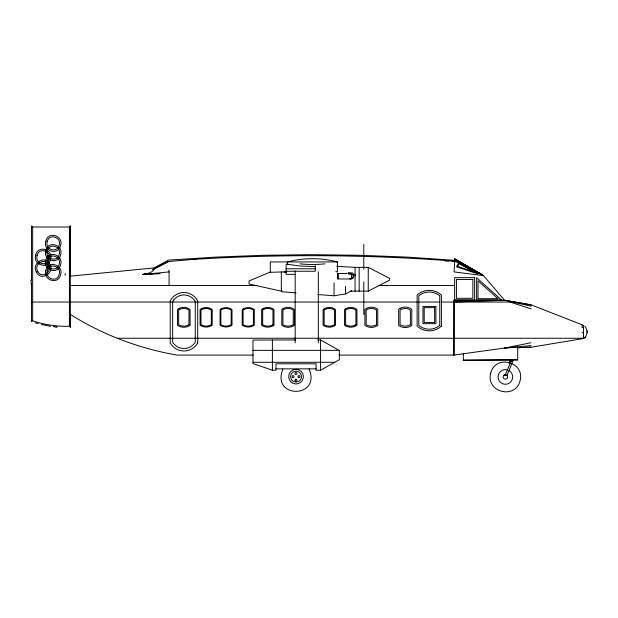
<?xml version="1.0" encoding="UTF-8"?>
<svg xmlns="http://www.w3.org/2000/svg" width="618" height="618" viewBox="0 0 618 618"><rect width="100%" height="100%" fill="white"/><g stroke="black" fill="none" stroke-linecap="round" stroke-linejoin="round"><path stroke-width="0.93" d="M580.596 338.842L580.596 338.309M582.11 324.944L582.102 327.54L583.539 327.849L583.546 325.377M587.092 332.631L587.1 331.263M339.081 355.087L453.859 355.087L454.037 300.078L504.558 300.24L531.132 304.836L583.577 325.392L583.531 338.455L583.523 332.662L582.086 332.708M349.958 278.363L350.383 279.035M587.1 331.009L587.077 332.268M454.84 260.371L407.192 257.096L359.39 255.273L311.565 254.67L263.731 255.273L215.929 257.096L168.266 260.116L154.291 267.88M154.732 268.482C152.731 272.824 147.231 273.689 142.851 274.485L145.4 273.195M65.044 275.358L65.299 273.542M352.615 278.278L353.72 276.292M587.061 333.079L585.872 336.362L584.806 337.606M282.843 369.139C270.985 398.911 321.391 398.564 309.124 368.954M505.246 375.08L511.356 360.611M458.595 263.059L456.486 266.791L477.768 273.797L461.507 264.535M353.21 277.675L353.589 277.003M508.761 362.797L510.792 359.622M509.394 363.361L512.106 359.537M511.959 359.653L511.959 360.649M70.552 314.23L70.552 327.355L69.417 326.242L69.417 227.015L70.552 225.879L70.552 276.439M349.858 278.37C349.85 280.085 352.646 278.339 353.21 277.66M349.278 273.905L349.927 273.55C351.789 274.346 352.09 277.559 350.73 278.942M346.211 273.55L337.799 273.55L337.83 278.934L348.544 279.035M337.93 279.035L338.27 276.308L337.799 273.55M69.417 326.242A103.515 103.515 0 0 1 32.669 320.788L31.533 321.615L31.533 283.114M152.19 269.757L168.366 261.576L154.539 268.598L168.366 261.576L192.113 259.483A1885.394 1885.394 0 0 1 454.786 261.144L483.539 275.643L503.886 299.452M345.91 273.782L347.077 273.063M36.462 272.214C31.109 263.677 45.052 254.353 49.749 264.041C55.102 272.577 41.151 281.901 36.462 272.214L37.721 271.441C33.372 264.519 44.689 256.957 48.49 264.813C52.831 271.735 41.522 279.29 37.721 271.441M295.52 339.954L252.978 340.039L252.978 363.538L272.391 370.236L275.976 370.236L275.976 363.793L316.092 363.793L316.092 370.236L320.564 370.236L339.336 359.691L339.336 350.491M352.608 278.224L349.95 279.019M155.914 267.362L160.047 265.184M350.275 291.14L368.243 291.14L389.603 280.155L389.603 278.339L368.243 267.355L355.064 267.355L336.833 266.343M353.735 276.339L352.639 274.353L353.936 273.704L355.435 275.69M317.884 294.539L334.044 295.783L345.547 293.921L351.681 290.792M269.989 272.136L249.085 280.958L249.085 284.017L281.314 291.14L281.314 271.966L286.682 271.966M512.639 360.835L513.141 359.97M511.55 359.722L511.974 359.583M348.112 273.928L349.997 273.542L352.646 274.384M530.993 342.743L504.404 348.065L453.859 355.087M583.531 338.51L530.978 347.254L517.691 347.656L530.978 347.154M503.94 375.42L505.315 375.226M517.691 347.246L504.404 348.065L530.986 345.616M348.436 272.6L352.747 273.001M70.043 276.2L155.968 267.718M160.186 273.743L142.851 274.485L169.085 271.889L168.907 270.066M142.851 274.485L152.492 274.029M270.29 272.314L281.314 271.966M454.037 302.04L504.558 300.24L531.132 304.937M315.28 266.605L299.962 266.01L286.095 264.087L286.095 274.346L295.512 274.346M463.33 359.985L517.691 359.73M31.533 280.248L31.533 225.879L32.669 227.015L69.417 227.015M335.759 271.588L337.389 271.966L337.389 261.939L270.29 261.939L270.29 272.561M286.095 268.784L315.28 268.784M286.095 271.256L315.28 271.256L315.28 265.763M286.698 272.121L284.071 271.951M69.942 285.493L257.652 285.493M378.95 285.493L454.037 285.493M31.533 302.04L417.127 302.04M418.78 302.04L439.753 302.04M441.406 302.04L514.948 302.04M117.35 338.247L583.848 338.247M317.675 339.954L320.564 339.954L339.081 350.352L252.978 350.352M253.241 355.087L177.042 355.087C139.166 348.552 102.503 334.755 69.996 314.207M252.978 362.279L334.732 362.279M275.976 368.853L316.092 368.853M192.113 259.483L195.96 259.506M445.169 261.082L449.016 261.105M451.905 261.12L454.786 261.144L454.037 271.889L483.539 275.643L454.755 258.826L454.778 260.433M296.022 292.847L281.769 291.75L281.769 290.174M349.997 273.573L350.97 273.666M349.054 278.687C351.518 279.645 355.165 276.509 352.445 274.446M53.774 326.505L56.895 326.822M53.751 326.713L56.879 327.038M352.639 274.361L354.856 274.616M50.63 326.304L41.367 324.496M512.6 302.04L531.125 306.18M35.296 322.835L38.316 323.708M477.243 273.627L477.76 273.789M510.082 302.04L531.117 308.876M512.623 361.167L511.14 360.572L512.747 361.244L506.86 375.736L506.412 375.551M454.771 259.854L483.539 275.643L454.755 258.888M454.763 259.406L483.539 275.643L454.755 259.081M584.837 326.258L585.903 327.517L587.069 330.815M349.023 273.635L349.108 274.068M504.782 374.755A2.271 2.271 0 0 0 503.786 378.564A2.271 2.271 0 0 0 507.587 377.521A2.271 2.271 0 0 0 504.782 374.755L504.852 375.296M30.9 280.07L31.433 285.493M517.691 346.984L517.691 359.985L463.33 360.433L463.33 353.79M454.037 300.078L454.037 355.087M368.243 267.355L368.243 291.14M363.793 244.419L363.793 269.263M363.793 281.901L363.793 314.593M359.166 267.355L359.166 291.14M355.064 267.355L355.064 291.14M345.547 286.435L345.547 293.921M334.044 282.967L334.044 295.783M320.564 339.954L320.564 370.236M318.316 271.765L318.316 342.812M295.172 270.823L295.172 342.812M287.579 264.087L287.579 261.939A96.995 96.995 0 0 1 337.389 261.939M272.391 339.954L272.391 370.236M169.085 271.889L169.085 285.493M70.336 226.095L70.336 327.146M32.669 227.015L32.669 320.788M324.998 263.847A123.021 123.021 0 0 1 299.962 263.847M509.008 370.568A7.331 7.331 0 0 1 509.634 382.928A7.331 7.331 0 0 1 498.17 378.27A7.331 7.331 0 0 1 507.231 369.85M490.7 373.118C485.532 392.136 515.296 399.892 520.07 380.773C525.23 361.754 495.474 354.006 490.7 373.118M35.759 254.979C32.383 264.743 48.297 269.981 50.452 259.444C53.82 249.672 37.914 244.434 35.759 254.979M37.15 255.396C34.415 263.322 47.316 267.563 49.061 259.019C51.796 251.093 38.895 246.852 37.15 255.396M45.871 241.128C42.495 250.9 58.409 256.138 60.564 245.593C63.932 235.829 48.026 230.591 45.871 241.128M45.871 250.398C42.495 260.17 58.409 265.4 60.564 254.863C63.932 245.099 48.026 239.861 45.871 250.398M47.262 241.553C44.527 249.479 57.428 253.72 59.173 245.176C61.908 237.25 49.007 233.009 47.262 241.553M45.871 260.255C42.495 270.02 58.409 275.257 60.564 264.72C63.932 254.948 48.026 249.718 45.871 260.255M47.262 250.823C44.527 258.741 57.428 262.99 59.173 254.446C61.908 246.52 49.007 242.279 47.262 250.823M45.871 270.305C42.495 280.078 58.409 285.307 60.564 274.771C63.932 265.006 48.026 259.769 45.871 270.305M47.262 260.672C44.527 268.598 57.428 272.839 59.173 264.295C61.908 256.377 49.007 252.129 47.262 260.672M47.262 270.73C44.573 278.556 57.366 283.183 59.166 274.415C61.993 266.52 49.023 262.125 47.262 270.73M459.159 263.562L457.552 266.42L473.674 271.804L459.159 263.562M173.673 300.039L172.661 301.654L172.661 342.202L173.689 343.685A13.333 13.333 0 0 0 194.245 343.685L195.265 342.202L195.265 301.654L194.261 300.039A12.939 12.939 0 0 0 173.673 300.039M439.753 325.3L438.718 326.149A16.184 16.184 0 0 1 419.815 326.149L418.78 325.3L418.78 295.783L419.807 294.971A16.647 16.647 0 0 1 438.726 294.971L439.753 295.783L439.753 325.3M584.999 337.281L583.531 338.293L584.999 337.297M178.896 308.583L177.544 309.433L177.544 325.408L178.981 326.173A11.232 11.232 0 0 0 188.652 326.173L190.081 325.408L190.081 309.433L188.737 308.583A10.089 10.089 0 0 0 178.896 308.583M201.329 308.768L200.093 309.548L200.093 325.277L201.398 325.98A11.016 11.016 0 0 0 210.892 325.98L212.198 325.277L212.198 309.548L210.962 308.768A9.873 9.873 0 0 0 201.329 308.768M221.259 308.853L220.07 309.595L220.07 325.222L221.329 325.895A10.923 10.923 0 0 0 230.738 325.895L231.997 325.222L231.997 309.595L230.808 308.853A9.78 9.78 0 0 0 221.259 308.853M243.453 308.791L242.225 309.556L242.225 325.269L243.523 325.956A11 11 0 0 0 252.994 325.956L254.292 325.269L254.292 309.556L253.063 308.791A9.849 9.849 0 0 0 243.453 308.791M262.951 308.668L261.653 309.487L261.653 325.346L263.029 326.08A11.132 11.132 0 0 0 272.615 326.08L273.99 325.346L273.99 309.487L272.7 308.668A9.988 9.988 0 0 0 262.951 308.668M283.16 308.56L281.8 309.417L281.8 325.423L283.245 326.196A11.255 11.255 0 0 0 292.947 326.196L294.392 325.423L294.392 309.417L293.032 308.56A10.112 10.112 0 0 0 283.16 308.56M324.411 308.668L323.114 309.479L323.114 325.354L324.489 326.088A11.139 11.139 0 0 0 334.083 326.088L335.458 325.354L335.458 309.479L334.16 308.668A9.988 9.988 0 0 0 324.411 308.668M345.871 308.66L344.566 309.479L344.566 325.354L345.949 326.095A11.147 11.147 0 0 0 355.551 326.095L356.934 325.354L356.934 309.479L355.628 308.66A9.996 9.996 0 0 0 345.871 308.66M366.35 308.459L364.937 309.348L364.937 325.493L366.451 326.304A11.379 11.379 0 0 0 376.246 326.304L377.76 325.493L377.76 309.348L376.339 308.459A10.236 10.236 0 0 0 366.35 308.459M400.163 308.343L398.672 309.278L398.672 325.578L400.263 326.42A11.51 11.51 0 0 0 410.182 326.42L411.773 325.578L411.773 309.278L410.282 308.343A10.367 10.367 0 0 0 400.163 308.343M454.786 261.144L452.863 261.229L454.786 261.144M474.632 277.66L454.632 277.66L454.632 300.078L474.632 300.078L474.632 277.66M472.847 279.444L456.424 279.444L456.424 298.293L472.847 298.293L472.847 279.444M497.93 298.672L478.023 298.672L478.023 280.804L497.93 298.672M501.592 300.078L476.625 300.078L476.625 277.66L501.592 300.078M435.891 306.435L422.967 306.435L422.967 323.693L435.891 323.693L435.891 306.435M434.655 307.664L424.195 307.664L424.195 322.465L434.655 322.465L434.655 307.664M441.406 326.088L441.406 294.979A18.301 18.301 0 0 0 417.127 294.979L417.127 326.088A17.837 17.837 0 0 0 441.406 326.088M410.375 324.736L410.375 310.051A8.969 8.969 0 0 0 400.07 310.051L400.07 324.736A10.112 10.112 0 0 0 410.375 324.736M376.493 324.736L376.493 310.051A8.969 8.969 0 0 0 366.196 310.051L366.196 324.736A10.112 10.112 0 0 0 376.493 324.736M355.898 324.736L355.898 310.051A8.969 8.969 0 0 0 345.601 310.051L345.601 324.736A10.112 10.112 0 0 0 355.898 324.736M334.438 324.736L334.438 310.051A8.969 8.969 0 0 0 324.141 310.051L324.141 324.736A10.112 10.112 0 0 0 334.438 324.736M293.241 324.736L293.241 310.051A8.969 8.969 0 0 0 282.944 310.051L282.944 324.736A10.112 10.112 0 0 0 293.241 324.736M272.971 324.736L272.971 310.051A8.969 8.969 0 0 0 262.673 310.051L262.673 324.736A10.112 10.112 0 0 0 272.971 324.736M253.411 324.736L253.411 310.051A8.969 8.969 0 0 0 243.106 310.051L243.106 324.736A10.112 10.112 0 0 0 253.411 324.736M231.186 324.736L231.186 310.051A8.969 8.969 0 0 0 220.889 310.051L220.889 324.736A10.112 10.112 0 0 0 231.186 324.736M211.294 324.736L211.294 310.051A8.969 8.969 0 0 0 200.997 310.051L200.997 324.736A10.112 10.112 0 0 0 211.294 324.736M197.706 342.959L197.706 300.951A15.388 15.388 0 0 0 170.228 300.951L170.228 342.959A15.774 15.774 0 0 0 197.706 342.959M188.961 324.736L188.961 310.051A8.969 8.969 0 0 0 178.664 310.051L178.664 324.736A10.112 10.112 0 0 0 188.961 324.736M290.885 381.854A7.331 7.331 0 0 0 303.137 378.486A7.331 7.331 0 0 0 294.091 369.564A7.331 7.331 0 0 0 290.885 381.854M292.206 380.518A5.454 5.454 0 0 0 301.314 378.015A5.454 5.454 0 0 0 294.585 371.372A5.454 5.454 0 0 0 292.206 380.518M295.497 374.338A0.973 0.973 0 0 0 296.957 373.496A0.973 0.973 0 0 0 295.497 372.646A0.973 0.973 0 0 0 295.497 374.338M292.623 377.42A0.973 0.973 0 0 0 294.083 376.578A0.973 0.973 0 0 0 292.623 375.729A0.973 0.973 0 0 0 292.623 377.42M298.27 377.266A0.973 0.973 0 0 0 299.908 376.825A0.973 0.973 0 0 0 298.71 375.636A0.973 0.973 0 0 0 298.27 377.266M295.296 380.796A0.973 0.973 0 0 0 296.926 380.356A0.973 0.973 0 0 0 295.728 379.166A0.973 0.973 0 0 0 295.296 380.796"/></g></svg>
